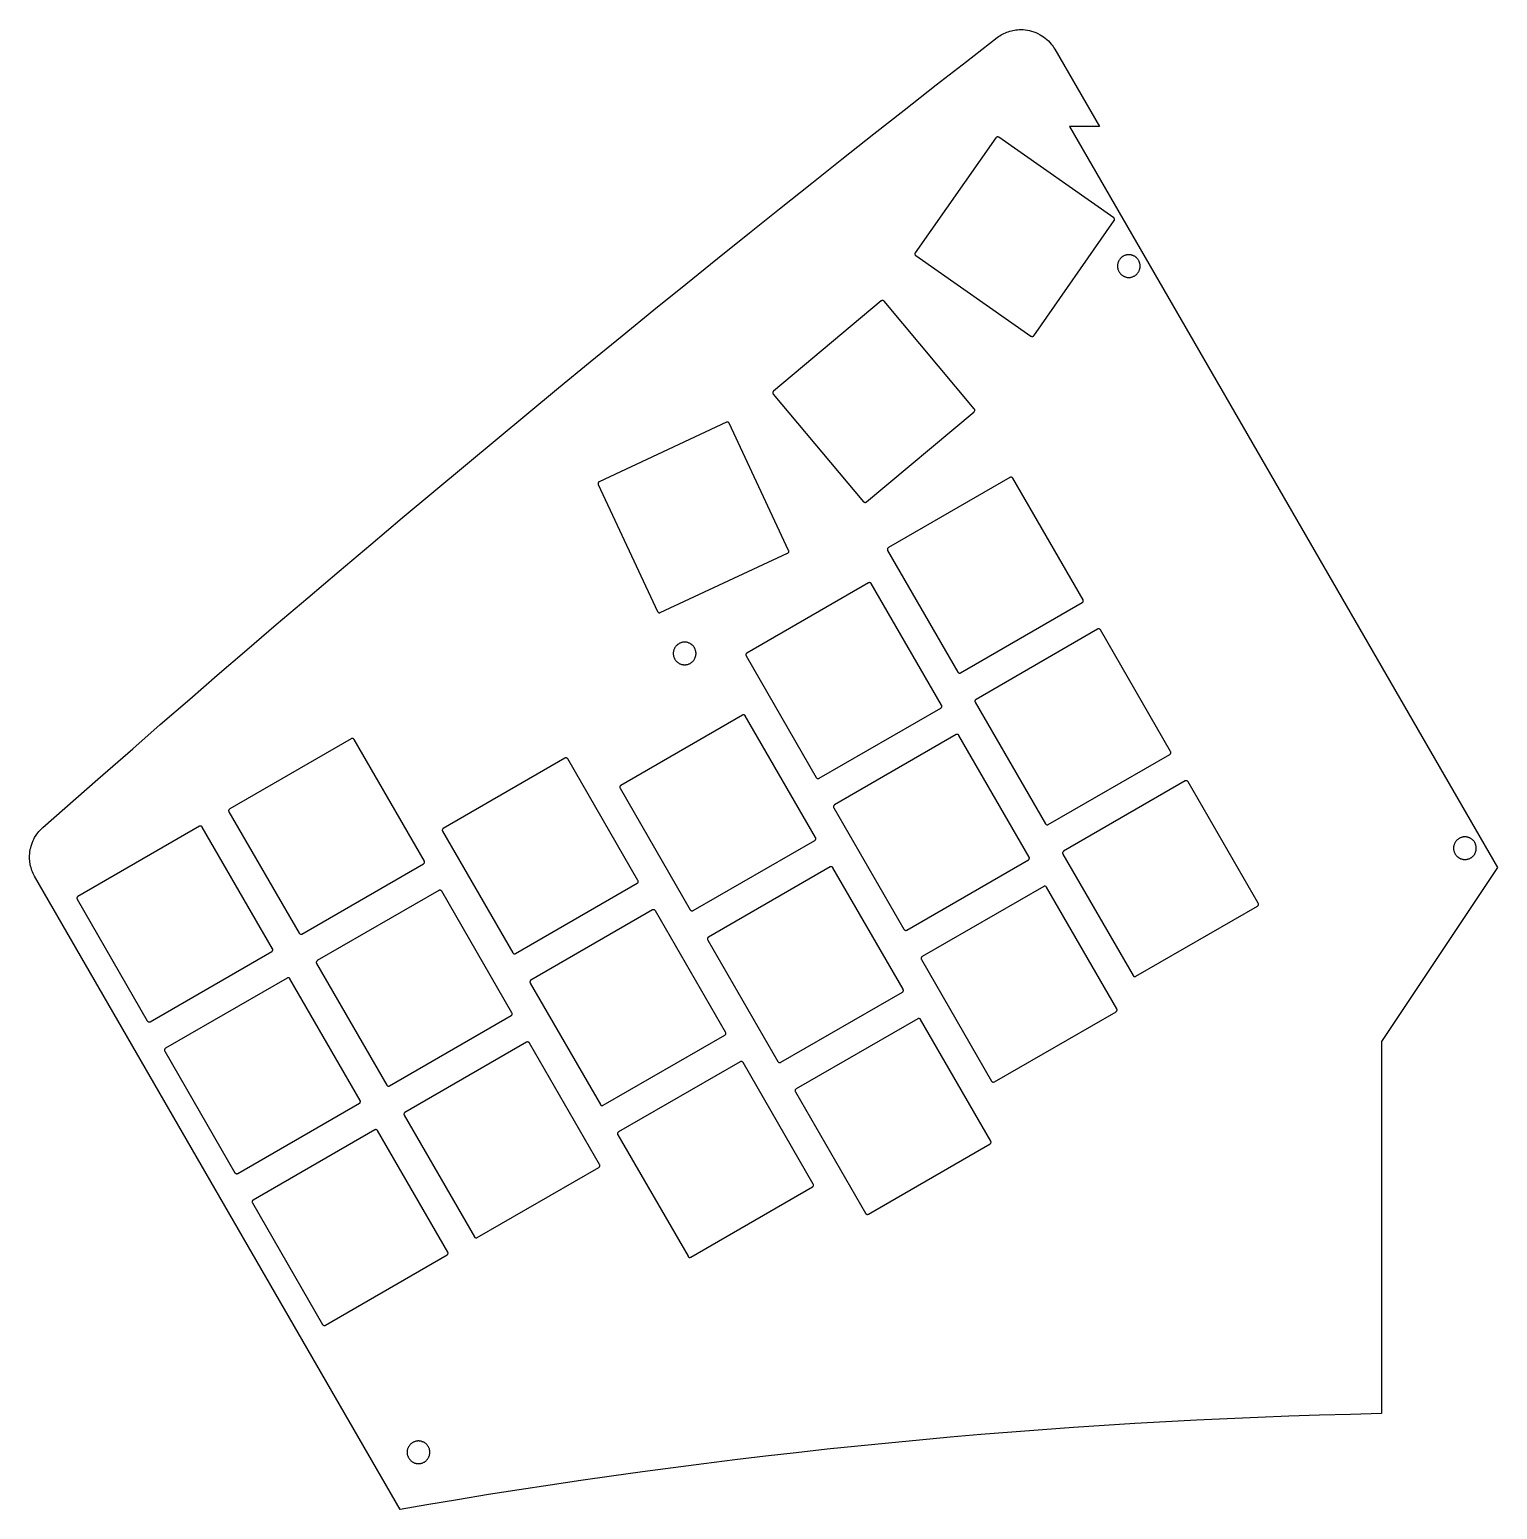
# Model space of a CAD drawing. Header units: millimetres. Extents: x -144 to -2, y -63 to 81.
import ezdxf

# ---------------------------------------------------------------- set-up
doc = ezdxf.new("R2010")
doc.units = ezdxf.units.MM
for name, color, linetype in [('APERTURES', 7, 'Continuous'), ('OUTLINE', 7, 'Continuous'), ('TIE_HOLES', 7, 'Continuous')]:
    doc.layers.add(name, color=color, linetype=linetype)

msp = doc.modelspace()

# ---------------------------------------------------------------- linework, layer by layer
at = {"layer": 'APERTURES'}
for points in [[(-50.47, 70.09), (-50.51, 70.08), (-50.54, 70.07), (-50.57, 70.04), (-50.6, 70.01), (-58.41, 58.86), (-58.43, 58.82), (-58.44, 58.78), (-58.45, 58.75), (-58.44, 58.71), (-58.43, 58.67), (-58.41, 58.63), (-58.39, 58.6), (-58.36, 58.58), (-47.2, 50.77), (-47.17, 50.75), (-47.13, 50.73), (-47.09, 50.73), (-47.05, 50.73), (-47.02, 50.74), (-46.98, 50.76), (-46.95, 50.78), (-46.92, 50.81), (-39.11, 61.97), (-39.09, 62.01), (-39.08, 62.04), (-39.08, 62.08), (-39.08, 62.12), (-39.09, 62.16), (-39.11, 62.19), (-39.13, 62.22), (-39.16, 62.25), (-50.32, 70.06), (-50.35, 70.08), (-50.39, 70.09), (-50.43, 70.1)], [(-61.58, 54.23), (-61.62, 54.23), (-61.66, 54.22), (-61.69, 54.2), (-61.73, 54.18), (-72.16, 45.43), (-72.19, 45.4), (-72.21, 45.37), (-72.22, 45.33), (-72.23, 45.29), (-72.23, 45.25), (-72.22, 45.21), (-72.21, 45.18), (-72.18, 45.15), (-63.43, 34.71), (-63.4, 34.68), (-63.37, 34.66), (-63.33, 34.65), (-63.29, 34.64), (-63.25, 34.64), (-63.22, 34.65), (-63.18, 34.67), (-63.15, 34.69), (-52.71, 43.44), (-52.69, 43.47), (-52.67, 43.5), (-52.65, 43.54), (-52.64, 43.58), (-52.64, 43.62), (-52.65, 43.66), (-52.67, 43.69), (-52.69, 43.72), (-61.44, 54.16), (-61.47, 54.18), (-61.51, 54.21), (-61.54, 54.22)], [(-76.61, 42.43), (-76.65, 42.43), (-76.68, 42.42), (-76.72, 42.41), (-89.07, 36.65), (-89.1, 36.63), (-89.13, 36.61), (-89.15, 36.58), (-89.17, 36.54), (-89.18, 36.5), (-89.18, 36.46), (-89.18, 36.43), (-89.16, 36.39), (-83.41, 24.05), (-83.39, 24.01), (-83.36, 23.98), (-83.33, 23.96), (-83.29, 23.94), (-83.26, 23.93), (-83.22, 23.93), (-83.18, 23.94), (-83.14, 23.95), (-70.8, 29.7), (-70.76, 29.72), (-70.73, 29.75), (-70.71, 29.78), (-70.69, 29.82), (-70.68, 29.86), (-70.68, 29.89), (-70.69, 29.93), (-70.7, 29.97), (-76.46, 42.31), (-76.48, 42.35), (-76.5, 42.38), (-76.53, 42.4), (-76.57, 42.42)], [(-49.07, 37.08), (-49.11, 37.09), (-49.15, 37.09), (-49.19, 37.08), (-49.23, 37.06), (-61.02, 30.25), (-61.05, 30.23), (-61.08, 30.2), (-61.1, 30.17), (-61.12, 30.13), (-61.12, 30.09), (-61.12, 30.05), (-61.11, 30.01), (-61.1, 29.98), (-54.29, 18.18), (-54.26, 18.15), (-54.23, 18.12), (-54.2, 18.1), (-54.16, 18.09), (-54.12, 18.08), (-54.09, 18.09), (-54.05, 18.09), (-54.01, 18.11), (-42.22, 24.92), (-42.18, 24.94), (-42.16, 24.97), (-42.14, 25.01), (-42.12, 25.04), (-42.12, 25.08), (-42.12, 25.12), (-42.13, 25.16), (-42.14, 25.19), (-48.95, 36.99), (-48.98, 37.02), (-49, 37.05), (-49.04, 37.07)], [(-62.8, 26.85), (-62.84, 26.86), (-62.88, 26.86), (-62.91, 26.85), (-62.95, 26.83), (-74.74, 20.02), (-74.78, 20), (-74.8, 19.97), (-74.82, 19.94), (-74.84, 19.9), (-74.84, 19.86), (-74.84, 19.82), (-74.83, 19.78), (-74.82, 19.75), (-68.01, 7.95), (-67.98, 7.92), (-67.96, 7.89), (-67.92, 7.87), (-67.89, 7.86), (-67.85, 7.85), (-67.81, 7.85), (-67.77, 7.86), (-67.73, 7.88), (-55.94, 14.69), (-55.91, 14.71), (-55.88, 14.74), (-55.86, 14.77), (-55.85, 14.81), (-55.84, 14.85), (-55.84, 14.89), (-55.85, 14.93), (-55.87, 14.96), (-62.68, 26.76), (-62.7, 26.79), (-62.73, 26.82), (-62.76, 26.84)], [(-40.57, 22.36), (-40.61, 22.37), (-40.65, 22.36), (-40.69, 22.36), (-40.73, 22.34), (-52.52, 15.53), (-52.55, 15.51), (-52.58, 15.48), (-52.6, 15.44), (-52.62, 15.41), (-52.62, 15.37), (-52.62, 15.33), (-52.61, 15.29), (-52.6, 15.26), (-45.79, 3.46), (-45.76, 3.43), (-45.73, 3.4), (-45.7, 3.38), (-45.66, 3.37), (-45.62, 3.36), (-45.59, 3.36), (-45.55, 3.37), (-45.51, 3.39), (-33.72, 10.2), (-33.68, 10.22), (-33.66, 10.25), (-33.64, 10.28), (-33.62, 10.32), (-33.62, 10.36), (-33.62, 10.4), (-33.63, 10.44), (-33.64, 10.47), (-40.45, 22.27), (-40.48, 22.3), (-40.5, 22.33), (-40.54, 22.35)], [(-75.02, 14.02), (-75.06, 14.03), (-75.1, 14.02), (-75.14, 14.02), (-75.17, 14), (-86.97, 7.19), (-87, 7.17), (-87.03, 7.14), (-87.05, 7.11), (-87.06, 7.07), (-87.07, 7.03), (-87.07, 6.99), (-87.06, 6.95), (-87.04, 6.92), (-80.23, -4.88), (-80.21, -4.91), (-80.18, -4.94), (-80.15, -4.96), (-80.11, -4.97), (-80.07, -4.98), (-80.03, -4.98), (-79.99, -4.97), (-79.96, -4.95), (-68.16, 1.86), (-68.13, 1.88), (-68.1, 1.91), (-68.08, 1.94), (-68.07, 1.98), (-68.06, 2.02), (-68.06, 2.06), (-68.07, 2.1), (-68.09, 2.13), (-74.9, 13.93), (-74.92, 13.96), (-74.95, 13.99), (-74.98, 14.01)], [(-113, 11.75), (-113.04, 11.75), (-113.08, 11.74), (-113.12, 11.72), (-124.91, 4.91), (-124.94, 4.89), (-124.97, 4.86), (-124.99, 4.83), (-125, 4.79), (-125.01, 4.75), (-125.01, 4.71), (-125, 4.67), (-124.98, 4.64), (-118.17, -7.16), (-118.15, -7.19), (-118.12, -7.21), (-118.09, -7.24), (-118.05, -7.25), (-118.01, -7.26), (-117.98, -7.25), (-117.94, -7.25), (-117.9, -7.23), (-106.11, -0.42), (-106.07, -0.4), (-106.05, -0.37), (-106.03, -0.33), (-106.01, -0.3), (-106.01, -0.26), (-106.01, -0.22), (-106.02, -0.18), (-106.03, -0.15), (-112.84, 11.65), (-112.87, 11.68), (-112.89, 11.71), (-112.93, 11.73), (-112.96, 11.74)], [(-54.34, 12.13), (-54.38, 12.13), (-54.41, 12.12), (-54.45, 12.11), (-66.24, 5.3), (-66.28, 5.27), (-66.3, 5.25), (-66.32, 5.21), (-66.34, 5.18), (-66.34, 5.14), (-66.34, 5.1), (-66.33, 5.06), (-66.32, 5.02), (-59.51, -6.77), (-59.48, -6.8), (-59.46, -6.83), (-59.42, -6.85), (-59.39, -6.86), (-59.35, -6.87), (-59.31, -6.87), (-59.27, -6.86), (-59.23, -6.84), (-47.44, -0.03), (-47.41, -0.01), (-47.38, 0.02), (-47.36, 0.05), (-47.35, 0.09), (-47.34, 0.13), (-47.34, 0.17), (-47.35, 0.2), (-47.37, 0.24), (-54.18, 12.03), (-54.2, 12.07), (-54.23, 12.09), (-54.26, 12.11), (-54.3, 12.13)], [(-92.24, 9.85), (-92.28, 9.86), (-92.32, 9.86), (-92.36, 9.85), (-92.39, 9.83), (-104.19, 3.02), (-104.22, 3), (-104.25, 2.97), (-104.27, 2.94), (-104.28, 2.9), (-104.29, 2.86), (-104.29, 2.82), (-104.28, 2.78), (-104.26, 2.75), (-97.45, -9.05), (-97.43, -9.08), (-97.4, -9.11), (-97.37, -9.13), (-97.33, -9.14), (-97.29, -9.15), (-97.25, -9.15), (-97.21, -9.14), (-97.18, -9.12), (-85.38, -2.31), (-85.35, -2.29), (-85.33, -2.26), (-85.3, -2.23), (-85.29, -2.19), (-85.28, -2.15), (-85.29, -2.11), (-85.29, -2.07), (-85.31, -2.04), (-92.12, 9.76), (-92.14, 9.79), (-92.17, 9.82), (-92.21, 9.84)], [(-32.07, 7.64), (-32.11, 7.64), (-32.15, 7.64), (-32.19, 7.63), (-32.23, 7.62), (-44.02, 0.81), (-44.05, 0.78), (-44.08, 0.76), (-44.1, 0.72), (-44.12, 0.69), (-44.12, 0.65), (-44.12, 0.61), (-44.11, 0.57), (-44.1, 0.53), (-37.29, -11.26), (-37.26, -11.29), (-37.23, -11.32), (-37.2, -11.34), (-37.16, -11.35), (-37.12, -11.36), (-37.09, -11.36), (-37.05, -11.35), (-37.01, -11.33), (-25.22, -4.52), (-25.18, -4.5), (-25.16, -4.47), (-25.14, -4.44), (-25.12, -4.4), (-25.12, -4.36), (-25.12, -4.33), (-25.13, -4.29), (-25.14, -4.25), (-31.95, 7.54), (-31.98, 7.58), (-32, 7.6), (-32.04, 7.62)], [(-127.69, 3.24), (-127.73, 3.25), (-127.76, 3.25), (-127.8, 3.24), (-127.84, 3.22), (-139.63, -3.59), (-139.67, -3.61), (-139.69, -3.64), (-139.71, -3.67), (-139.73, -3.71), (-139.73, -3.75), (-139.73, -3.79), (-139.72, -3.83), (-139.71, -3.86), (-132.9, -15.66), (-132.87, -15.69), (-132.85, -15.71), (-132.81, -15.74), (-132.78, -15.75), (-132.74, -15.76), (-132.7, -15.75), (-132.66, -15.75), (-132.62, -15.73), (-120.83, -8.92), (-120.8, -8.9), (-120.77, -8.87), (-120.75, -8.83), (-120.74, -8.8), (-120.73, -8.76), (-120.73, -8.72), (-120.74, -8.68), (-120.76, -8.65), (-127.57, 3.15), (-127.59, 3.18), (-127.62, 3.21), (-127.65, 3.23)], [(-66.56, -0.7), (-66.6, -0.7), (-66.64, -0.71), (-66.67, -0.72), (-78.47, -7.53), (-78.5, -7.56), (-78.53, -7.58), (-78.55, -7.62), (-78.56, -7.65), (-78.57, -7.69), (-78.57, -7.73), (-78.56, -7.77), (-78.54, -7.81), (-71.73, -19.6), (-71.71, -19.63), (-71.68, -19.66), (-71.65, -19.68), (-71.61, -19.69), (-71.57, -19.7), (-71.53, -19.7), (-71.49, -19.69), (-71.46, -19.67), (-59.66, -12.86), (-59.63, -12.84), (-59.6, -12.81), (-59.58, -12.78), (-59.57, -12.74), (-59.56, -12.7), (-59.56, -12.66), (-59.57, -12.63), (-59.59, -12.59), (-66.4, -0.8), (-66.42, -0.76), (-66.45, -0.74), (-66.48, -0.72), (-66.52, -0.7)], [(-45.8, -2.59), (-45.84, -2.59), (-45.88, -2.59), (-45.91, -2.6), (-45.95, -2.61), (-57.74, -9.42), (-57.78, -9.45), (-57.8, -9.48), (-57.82, -9.51), (-57.84, -9.55), (-57.84, -9.58), (-57.84, -9.62), (-57.83, -9.66), (-57.82, -9.7), (-51.01, -21.49), (-50.98, -21.53), (-50.96, -21.55), (-50.92, -21.57), (-50.89, -21.59), (-50.85, -21.59), (-50.81, -21.59), (-50.77, -21.58), (-50.73, -21.57), (-38.94, -14.76), (-38.91, -14.73), (-38.88, -14.71), (-38.86, -14.67), (-38.85, -14.64), (-38.84, -14.6), (-38.84, -14.56), (-38.85, -14.52), (-38.87, -14.48), (-45.68, -2.69), (-45.7, -2.66), (-45.73, -2.63), (-45.76, -2.61)], [(-104.5, -2.97), (-104.54, -2.98), (-104.58, -2.98), (-104.62, -3), (-116.41, -9.81), (-116.44, -9.83), (-116.47, -9.86), (-116.49, -9.89), (-116.5, -9.93), (-116.51, -9.97), (-116.51, -10.01), (-116.5, -10.05), (-116.48, -10.08), (-109.67, -21.88), (-109.65, -21.91), (-109.62, -21.94), (-109.59, -21.96), (-109.55, -21.97), (-109.51, -21.98), (-109.48, -21.98), (-109.44, -21.97), (-109.4, -21.95), (-97.61, -15.14), (-97.57, -15.12), (-97.55, -15.09), (-97.53, -15.06), (-97.51, -15.02), (-97.51, -14.98), (-97.51, -14.94), (-97.52, -14.9), (-97.53, -14.87), (-104.34, -3.07), (-104.37, -3.04), (-104.39, -3.01), (-104.43, -2.99), (-104.46, -2.98)], [(-83.74, -4.87), (-83.78, -4.87), (-83.82, -4.87), (-83.86, -4.88), (-83.89, -4.89), (-95.69, -11.7), (-95.72, -11.73), (-95.75, -11.75), (-95.77, -11.79), (-95.78, -11.82), (-95.79, -11.86), (-95.79, -11.9), (-95.78, -11.94), (-95.76, -11.98), (-88.95, -23.77), (-88.93, -23.8), (-88.9, -23.83), (-88.87, -23.85), (-88.83, -23.86), (-88.79, -23.87), (-88.75, -23.87), (-88.71, -23.86), (-88.68, -23.84), (-76.88, -17.03), (-76.85, -17.01), (-76.83, -16.98), (-76.8, -16.95), (-76.79, -16.91), (-76.78, -16.87), (-76.79, -16.83), (-76.79, -16.8), (-76.81, -16.76), (-83.62, -4.97), (-83.64, -4.93), (-83.67, -4.91), (-83.71, -4.89)], [(-119.19, -11.48), (-119.23, -11.47), (-119.26, -11.48), (-119.3, -11.48), (-119.34, -11.5), (-131.13, -18.31), (-131.17, -18.33), (-131.19, -18.36), (-131.21, -18.39), (-131.23, -18.43), (-131.23, -18.47), (-131.23, -18.51), (-131.22, -18.55), (-131.21, -18.58), (-124.4, -30.38), (-124.37, -30.41), (-124.35, -30.44), (-124.31, -30.46), (-124.28, -30.47), (-124.24, -30.48), (-124.2, -30.48), (-124.16, -30.47), (-124.12, -30.45), (-112.33, -23.64), (-112.3, -23.62), (-112.27, -23.59), (-112.25, -23.56), (-112.24, -23.52), (-112.23, -23.48), (-112.23, -23.44), (-112.24, -23.4), (-112.26, -23.37), (-119.07, -11.57), (-119.09, -11.54), (-119.12, -11.51), (-119.15, -11.49)], [(-58.02, -15.42), (-58.06, -15.42), (-58.1, -15.42), (-58.14, -15.43), (-58.17, -15.44), (-69.97, -22.25), (-70, -22.28), (-70.03, -22.31), (-70.05, -22.34), (-70.06, -22.38), (-70.07, -22.42), (-70.07, -22.45), (-70.06, -22.49), (-70.04, -22.53), (-63.23, -34.32), (-63.21, -34.36), (-63.18, -34.38), (-63.15, -34.4), (-63.11, -34.42), (-63.07, -34.42), (-63.03, -34.42), (-62.99, -34.41), (-62.96, -34.4), (-51.16, -27.59), (-51.13, -27.56), (-51.1, -27.54), (-51.08, -27.5), (-51.07, -27.47), (-51.06, -27.43), (-51.06, -27.39), (-51.07, -27.35), (-51.09, -27.31), (-57.9, -15.52), (-57.92, -15.49), (-57.95, -15.46), (-57.98, -15.44)], [(-96, -17.7), (-96.04, -17.7), (-96.08, -17.71), (-96.12, -17.72), (-107.91, -24.53), (-107.94, -24.56), (-107.97, -24.58), (-107.99, -24.62), (-108, -24.65), (-108.01, -24.69), (-108.01, -24.73), (-108, -24.77), (-107.98, -24.81), (-101.17, -36.6), (-101.15, -36.63), (-101.12, -36.66), (-101.09, -36.68), (-101.05, -36.69), (-101.01, -36.7), (-100.98, -36.7), (-100.94, -36.69), (-100.9, -36.67), (-89.11, -29.86), (-89.07, -29.84), (-89.05, -29.81), (-89.03, -29.78), (-89.01, -29.74), (-89.01, -29.7), (-89.01, -29.66), (-89.02, -29.63), (-89.03, -29.59), (-95.84, -17.8), (-95.87, -17.76), (-95.89, -17.74), (-95.93, -17.72), (-95.96, -17.7)], [(-75.24, -19.59), (-75.28, -19.59), (-75.32, -19.59), (-75.36, -19.6), (-75.39, -19.61), (-87.19, -26.42), (-87.22, -26.45), (-87.25, -26.48), (-87.27, -26.51), (-87.28, -26.55), (-87.29, -26.58), (-87.29, -26.62), (-87.28, -26.66), (-87.26, -26.7), (-80.45, -38.49), (-80.43, -38.53), (-80.4, -38.55), (-80.37, -38.57), (-80.33, -38.59), (-80.29, -38.59), (-80.25, -38.59), (-80.21, -38.58), (-80.18, -38.57), (-68.38, -31.76), (-68.35, -31.73), (-68.33, -31.71), (-68.3, -31.67), (-68.29, -31.64), (-68.28, -31.6), (-68.29, -31.56), (-68.29, -31.52), (-68.31, -31.48), (-75.12, -19.69), (-75.14, -19.66), (-75.17, -19.63), (-75.21, -19.61)], [(-110.69, -26.2), (-110.73, -26.2), (-110.76, -26.2), (-110.8, -26.21), (-110.84, -26.22), (-122.63, -33.03), (-122.67, -33.06), (-122.69, -33.08), (-122.71, -33.12), (-122.73, -33.15), (-122.73, -33.19), (-122.73, -33.23), (-122.72, -33.27), (-122.71, -33.31), (-115.9, -45.1), (-115.87, -45.13), (-115.85, -45.16), (-115.81, -45.18), (-115.78, -45.19), (-115.74, -45.2), (-115.7, -45.2), (-115.66, -45.19), (-115.62, -45.17), (-103.83, -38.36), (-103.8, -38.34), (-103.77, -38.31), (-103.75, -38.28), (-103.74, -38.24), (-103.73, -38.2), (-103.73, -38.16), (-103.74, -38.13), (-103.76, -38.09), (-110.57, -26.3), (-110.59, -26.26), (-110.62, -26.24), (-110.65, -26.22)]]:
    msp.add_lwpolyline(points, close=True, dxfattribs=at)
at = {"layer": 'OUTLINE'}
msp.add_lwpolyline([(-143.96, -1.36), (-144.03, -1.21), (-144.09, -1.06), (-144.18, -0.79), (-144.22, -0.63), (-144.25, -0.47), (-144.29, -0.19), (-144.32, 0.09), (-144.32, 0.38), (-144.31, 0.54), (-144.29, 0.7), (-144.25, 0.99), (-144.21, 1.14), (-144.17, 1.3), (-144.08, 1.57), (-143.97, 1.84), (-143.9, 1.98), (-143.83, 2.13), (-143.68, 2.37), (-143.51, 2.6), (-143.41, 2.72), (-143.3, 2.85), (-143.15, 2.99), (-143.03, 3.1), (-140.9, 4.98), (-137.7, 7.79), (-134.32, 10.75), (-131.65, 13.08), (-128.79, 15.55), (-126.11, 17.87), (-123.25, 20.33), (-120.39, 22.78), (-117.34, 25.38), (-114.29, 27.98), (-111.23, 30.56), (-108.18, 33.14), (-105.11, 35.7), (-102.05, 38.26), (-98.98, 40.82), (-96.09, 43.21), (-93.01, 45.75), (-89.93, 48.28), (-86.85, 50.8), (-83.76, 53.31), (-80.67, 55.81), (-77.58, 58.31), (-74.48, 60.8), (-71.57, 63.13), (-68.46, 65.61), (-65.54, 67.93), (-62.42, 70.38), (-59.49, 72.69), (-56.38, 75.13), (-53.44, 77.42), (-50.46, 79.74), (-50.33, 79.83), (-50.21, 79.91), (-50.08, 79.99), (-49.94, 80.06), (-49.81, 80.13), (-49.67, 80.19), (-49.53, 80.25), (-49.39, 80.3), (-49.24, 80.35), (-49.09, 80.39), (-48.95, 80.42), (-48.8, 80.45), (-48.65, 80.47), (-48.49, 80.49), (-48.34, 80.5), (-48.19, 80.5), (-47.94, 80.5), (-47.74, 80.48), (-47.54, 80.45), (-47.34, 80.41), (-47.14, 80.36), (-46.9, 80.28), (-46.71, 80.21), (-46.52, 80.13), (-46.3, 80.01), (-46.13, 79.91), (-45.96, 79.79), (-45.8, 79.67), (-45.64, 79.54), (-45.49, 79.4), (-45.35, 79.26), (-45.22, 79.1), (-45.13, 78.98), (-45.04, 78.86), (-44.96, 78.73), (-44.88, 78.6), (-40.55, 71.1), (-43.44, 71.1), (-1.95, -0.76), (-13.2, -17.64), (-13.2, -53.75), (-16.21, -53.82), (-19.19, -53.91), (-22.18, -54.01), (-25.17, -54.12), (-28.15, -54.25), (-31.14, -54.39), (-34.12, -54.55), (-37.11, -54.72), (-40.1, -54.9), (-43.08, -55.1), (-46.07, -55.32), (-49.05, -55.55), (-52.04, -55.79), (-55.02, -56.04), (-58.01, -56.32), (-61, -56.6), (-63.98, -56.9), (-66.97, -57.21), (-69.95, -57.54), (-72.94, -57.88), (-75.92, -58.24), (-78.91, -58.61), (-81.9, -59), (-84.88, -59.4), (-87.87, -59.81), (-90.85, -60.24), (-93.84, -60.68), (-96.82, -61.14), (-99.81, -61.61), (-102.8, -62.1), (-105.78, -62.6), (-108.37, -63.04), (-143.83, -1.61)], close=True, dxfattribs=at)
at = {"layer": 'TIE_HOLES'}
for points in [[(-36.62, 57.35), (-36.61, 57.4), (-36.6, 57.46), (-36.6, 57.51), (-36.6, 57.56), (-36.6, 57.62), (-36.6, 57.67), (-36.61, 57.72), (-36.62, 57.78), (-36.63, 57.83), (-36.65, 57.88), (-36.66, 57.93), (-36.68, 57.98), (-36.7, 58.03), (-36.73, 58.08), (-36.75, 58.13), (-36.78, 58.17), (-36.81, 58.22), (-36.85, 58.26), (-36.88, 58.3), (-36.92, 58.34), (-36.96, 58.38), (-37, 58.41), (-37.04, 58.45), (-37.09, 58.48), (-37.13, 58.51), (-37.18, 58.53), (-37.23, 58.56), (-37.28, 58.58), (-37.33, 58.6), (-37.38, 58.62), (-37.43, 58.63), (-37.48, 58.64), (-37.54, 58.65), (-37.59, 58.66), (-37.64, 58.66), (-37.7, 58.66), (-37.75, 58.66), (-37.81, 58.66), (-37.86, 58.65), (-37.91, 58.64), (-37.97, 58.63), (-38.02, 58.62), (-38.07, 58.6), (-38.12, 58.58), (-38.17, 58.56), (-38.22, 58.53), (-38.26, 58.51), (-38.31, 58.48), (-38.35, 58.45), (-38.4, 58.41), (-38.44, 58.38), (-38.48, 58.34), (-38.51, 58.3), (-38.55, 58.26), (-38.58, 58.22), (-38.61, 58.17), (-38.64, 58.13), (-38.67, 58.08), (-38.69, 58.03), (-38.71, 57.98), (-38.73, 57.93), (-38.75, 57.88), (-38.77, 57.83), (-38.78, 57.78), (-38.79, 57.72), (-38.79, 57.67), (-38.8, 57.62), (-38.8, 57.56), (-38.8, 57.51), (-38.79, 57.46), (-38.79, 57.4), (-38.78, 57.35), (-38.77, 57.3), (-38.75, 57.24), (-38.73, 57.19), (-38.71, 57.14), (-38.69, 57.09), (-38.67, 57.04), (-38.64, 57), (-38.61, 56.95), (-38.58, 56.91), (-38.55, 56.87), (-38.51, 56.82), (-38.48, 56.79), (-38.44, 56.75), (-38.4, 56.71), (-38.35, 56.68), (-38.31, 56.65), (-38.26, 56.62), (-38.22, 56.59), (-38.17, 56.57), (-38.12, 56.55), (-38.07, 56.53), (-38.02, 56.51), (-37.97, 56.5), (-37.91, 56.48), (-37.86, 56.47), (-37.81, 56.47), (-37.75, 56.46), (-37.7, 56.46), (-37.64, 56.46), (-37.59, 56.47), (-37.54, 56.47), (-37.48, 56.48), (-37.43, 56.5), (-37.38, 56.51), (-37.33, 56.53), (-37.28, 56.55), (-37.23, 56.57), (-37.18, 56.59), (-37.13, 56.62), (-37.09, 56.65), (-37.04, 56.68), (-37, 56.71), (-36.96, 56.75), (-36.92, 56.79), (-36.88, 56.82), (-36.85, 56.87), (-36.81, 56.91), (-36.78, 56.95), (-36.75, 57), (-36.73, 57.04), (-36.7, 57.09), (-36.68, 57.14), (-36.66, 57.19), (-36.65, 57.24), (-36.63, 57.3)], [(-79.7, 19.77), (-79.69, 19.83), (-79.69, 19.88), (-79.68, 19.93), (-79.68, 19.99), (-79.68, 20.04), (-79.69, 20.09), (-79.69, 20.15), (-79.7, 20.2), (-79.72, 20.25), (-79.73, 20.31), (-79.75, 20.36), (-79.77, 20.41), (-79.79, 20.46), (-79.81, 20.51), (-79.84, 20.55), (-79.87, 20.6), (-79.9, 20.64), (-79.93, 20.68), (-79.97, 20.73), (-80, 20.76), (-80.04, 20.8), (-80.08, 20.84), (-80.13, 20.87), (-80.17, 20.9), (-80.22, 20.93), (-80.26, 20.96), (-80.31, 20.98), (-80.36, 21), (-80.41, 21.02), (-80.46, 21.04), (-80.51, 21.05), (-80.57, 21.07), (-80.62, 21.07), (-80.67, 21.08), (-80.73, 21.09), (-80.78, 21.09), (-80.84, 21.09), (-80.89, 21.08), (-80.94, 21.07), (-81, 21.07), (-81.05, 21.05), (-81.1, 21.04), (-81.15, 21.02), (-81.2, 21), (-81.25, 20.98), (-81.3, 20.96), (-81.35, 20.93), (-81.39, 20.9), (-81.44, 20.87), (-81.48, 20.84), (-81.52, 20.8), (-81.56, 20.76), (-81.6, 20.73), (-81.63, 20.68), (-81.67, 20.64), (-81.7, 20.6), (-81.73, 20.55), (-81.75, 20.51), (-81.78, 20.46), (-81.8, 20.41), (-81.82, 20.36), (-81.83, 20.31), (-81.85, 20.25), (-81.86, 20.2), (-81.87, 20.15), (-81.88, 20.09), (-81.88, 20.04), (-81.88, 19.99), (-81.88, 19.93), (-81.88, 19.88), (-81.87, 19.83), (-81.86, 19.77), (-81.85, 19.72), (-81.83, 19.67), (-81.82, 19.62), (-81.8, 19.57), (-81.78, 19.52), (-81.75, 19.47), (-81.73, 19.42), (-81.7, 19.38), (-81.67, 19.33), (-81.63, 19.29), (-81.6, 19.25), (-81.56, 19.21), (-81.52, 19.17), (-81.48, 19.14), (-81.44, 19.1), (-81.39, 19.07), (-81.35, 19.04), (-81.3, 19.02), (-81.25, 18.99), (-81.2, 18.97), (-81.15, 18.95), (-81.1, 18.93), (-81.05, 18.92), (-81, 18.91), (-80.94, 18.9), (-80.89, 18.89), (-80.84, 18.89), (-80.78, 18.89), (-80.73, 18.89), (-80.67, 18.89), (-80.62, 18.9), (-80.57, 18.91), (-80.51, 18.92), (-80.46, 18.93), (-80.41, 18.95), (-80.36, 18.97), (-80.31, 18.99), (-80.26, 19.02), (-80.22, 19.04), (-80.17, 19.07), (-80.13, 19.1), (-80.08, 19.14), (-80.04, 19.17), (-80, 19.21), (-79.97, 19.25), (-79.93, 19.29), (-79.9, 19.33), (-79.87, 19.38), (-79.84, 19.42), (-79.81, 19.47), (-79.79, 19.52), (-79.77, 19.57), (-79.75, 19.62), (-79.73, 19.67), (-79.72, 19.72)], [(-4.02, 0.88), (-4.01, 0.94), (-4, 0.99), (-4, 1.04), (-4, 1.1), (-4, 1.15), (-4, 1.21), (-4.01, 1.26), (-4.02, 1.31), (-4.03, 1.37), (-4.05, 1.42), (-4.06, 1.47), (-4.08, 1.52), (-4.1, 1.57), (-4.13, 1.62), (-4.15, 1.66), (-4.18, 1.71), (-4.21, 1.75), (-4.25, 1.8), (-4.28, 1.84), (-4.32, 1.88), (-4.36, 1.91), (-4.4, 1.95), (-4.44, 1.98), (-4.49, 2.01), (-4.53, 2.04), (-4.58, 2.07), (-4.63, 2.09), (-4.68, 2.11), (-4.73, 2.13), (-4.78, 2.15), (-4.83, 2.17), (-4.88, 2.18), (-4.94, 2.19), (-4.99, 2.19), (-5.04, 2.2), (-5.1, 2.2), (-5.15, 2.2), (-5.21, 2.19), (-5.26, 2.19), (-5.31, 2.18), (-5.37, 2.17), (-5.42, 2.15), (-5.47, 2.13), (-5.52, 2.11), (-5.57, 2.09), (-5.62, 2.07), (-5.66, 2.04), (-5.71, 2.01), (-5.75, 1.98), (-5.8, 1.95), (-5.84, 1.91), (-5.88, 1.88), (-5.91, 1.84), (-5.95, 1.8), (-5.98, 1.75), (-6.01, 1.71), (-6.04, 1.66), (-6.07, 1.62), (-6.09, 1.57), (-6.11, 1.52), (-6.13, 1.47), (-6.15, 1.42), (-6.17, 1.37), (-6.18, 1.31), (-6.19, 1.26), (-6.19, 1.21), (-6.2, 1.15), (-6.2, 1.1), (-6.2, 1.04), (-6.19, 0.99), (-6.19, 0.94), (-6.18, 0.88), (-6.17, 0.83), (-6.15, 0.78), (-6.13, 0.73), (-6.11, 0.68), (-6.09, 0.63), (-6.07, 0.58), (-6.04, 0.53), (-6.01, 0.49), (-5.98, 0.44), (-5.95, 0.4), (-5.91, 0.36), (-5.88, 0.32), (-5.84, 0.28), (-5.8, 0.25), (-5.75, 0.21), (-5.71, 0.18), (-5.66, 0.15), (-5.62, 0.13), (-5.57, 0.1), (-5.52, 0.08), (-5.47, 0.06), (-5.42, 0.05), (-5.37, 0.03), (-5.31, 0.02), (-5.26, 0.01), (-5.21, 0), (-5.15, 0), (-5.1, 0), (-5.04, 0), (-4.99, 0), (-4.94, 0.01), (-4.88, 0.02), (-4.83, 0.03), (-4.78, 0.05), (-4.73, 0.06), (-4.68, 0.08), (-4.63, 0.1), (-4.58, 0.13), (-4.53, 0.15), (-4.49, 0.18), (-4.44, 0.21), (-4.4, 0.25), (-4.36, 0.28), (-4.32, 0.32), (-4.28, 0.36), (-4.25, 0.4), (-4.21, 0.44), (-4.18, 0.49), (-4.15, 0.53), (-4.13, 0.58), (-4.1, 0.63), (-4.08, 0.68), (-4.06, 0.73), (-4.05, 0.78), (-4.03, 0.83)], [(-105.51, -57.66), (-105.5, -57.61), (-105.5, -57.56), (-105.5, -57.5), (-105.5, -57.45), (-105.5, -57.39), (-105.51, -57.34), (-105.52, -57.29), (-105.53, -57.23), (-105.54, -57.18), (-105.56, -57.13), (-105.58, -57.08), (-105.6, -57.03), (-105.63, -56.98), (-105.65, -56.94), (-105.68, -56.89), (-105.71, -56.85), (-105.75, -56.8), (-105.78, -56.76), (-105.82, -56.72), (-105.86, -56.69), (-105.9, -56.65), (-105.94, -56.62), (-105.99, -56.59), (-106.03, -56.56), (-106.08, -56.53), (-106.13, -56.51), (-106.18, -56.49), (-106.23, -56.47), (-106.28, -56.45), (-106.33, -56.43), (-106.38, -56.42), (-106.43, -56.41), (-106.49, -56.41), (-106.54, -56.4), (-106.6, -56.4), (-106.65, -56.4), (-106.7, -56.41), (-106.76, -56.41), (-106.81, -56.42), (-106.86, -56.43), (-106.92, -56.45), (-106.97, -56.47), (-107.02, -56.49), (-107.07, -56.51), (-107.11, -56.53), (-107.16, -56.56), (-107.21, -56.59), (-107.25, -56.62), (-107.29, -56.65), (-107.33, -56.69), (-107.37, -56.72), (-107.41, -56.76), (-107.45, -56.8), (-107.48, -56.85), (-107.51, -56.89), (-107.54, -56.94), (-107.57, -56.98), (-107.59, -57.03), (-107.61, -57.08), (-107.63, -57.13), (-107.65, -57.18), (-107.66, -57.23), (-107.68, -57.29), (-107.68, -57.34), (-107.69, -57.39), (-107.69, -57.45), (-107.7, -57.5), (-107.69, -57.56), (-107.69, -57.61), (-107.68, -57.66), (-107.68, -57.72), (-107.66, -57.77), (-107.65, -57.82), (-107.63, -57.87), (-107.61, -57.92), (-107.59, -57.97), (-107.57, -58.02), (-107.54, -58.07), (-107.51, -58.11), (-107.48, -58.16), (-107.45, -58.2), (-107.41, -58.24), (-107.37, -58.28), (-107.33, -58.32), (-107.29, -58.35), (-107.25, -58.39), (-107.21, -58.42), (-107.16, -58.45), (-107.11, -58.47), (-107.07, -58.5), (-107.02, -58.52), (-106.97, -58.54), (-106.92, -58.55), (-106.86, -58.57), (-106.81, -58.58), (-106.76, -58.59), (-106.7, -58.6), (-106.65, -58.6), (-106.6, -58.6), (-106.54, -58.6), (-106.49, -58.6), (-106.43, -58.59), (-106.38, -58.58), (-106.33, -58.57), (-106.28, -58.55), (-106.23, -58.54), (-106.18, -58.52), (-106.13, -58.5), (-106.08, -58.47), (-106.03, -58.45), (-105.99, -58.42), (-105.94, -58.39), (-105.9, -58.35), (-105.86, -58.32), (-105.82, -58.28), (-105.78, -58.24), (-105.75, -58.2), (-105.71, -58.16), (-105.68, -58.11), (-105.65, -58.07), (-105.63, -58.02), (-105.6, -57.97), (-105.58, -57.92), (-105.56, -57.87), (-105.54, -57.82), (-105.53, -57.77), (-105.52, -57.72)]]:
    msp.add_lwpolyline(points, close=True, dxfattribs=at)

doc.saveas('drawing.dxf')
